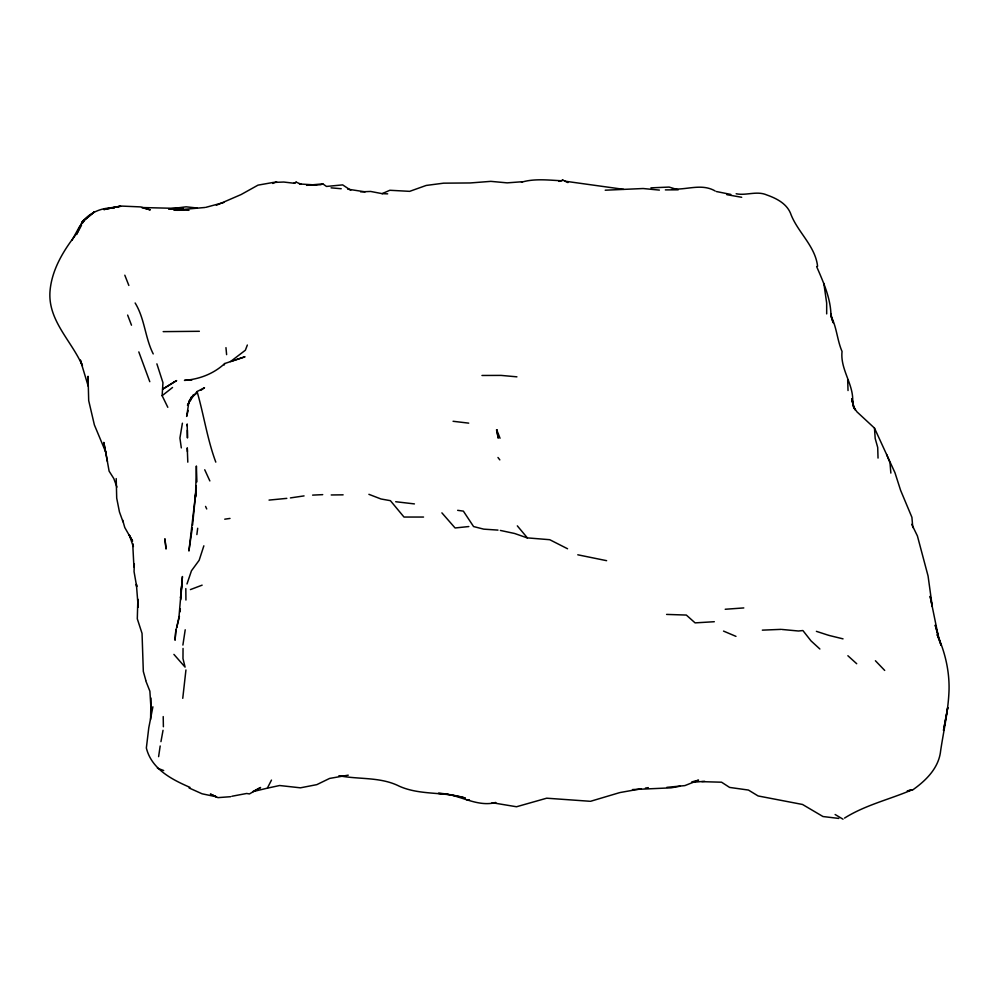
<?xml version="1.0" encoding="UTF-8"?>
<svg xmlns="http://www.w3.org/2000/svg" width="999" height="999" viewBox="0 0 999 999"><rect width="100%" height="100%" fill="white"/><g stroke="black" fill="none" stroke-linecap="round" stroke-linejoin="round"><path stroke-width="1.5" d="M196.291 485.814L195.504 497.265L196.366 465.984L196.903 481.855M183.042 648.451L182.979 658.591L185.077 667.107L173.913 654.395M180.17 611.763L180.307 608.766M180.719 599.8L182.43 576.523L178.946 617.207L176.598 627.971L179.433 616.483M167.807 407.305L162.138 395.691L162.949 382.667L156.88 363.848M150.587 719.43L150.949 698.014M185.939 669.967L182.755 698.326M192.557 525.199L196.041 489.51M181.056 592.32L180.557 597.902L181.631 586.238M852.572 402.759C854.32 384.94 840.022 369.73 842.045 351.461C837.1 340.035 836.8 327.21 830.968 316.096C830.918 298.601 823.426 282.33 816.633 266.546M196.353 487.649L188.911 551.023L192.32 527.759M182.892 645.079L185.215 629.782M145.842 680.456L143.319 671.44L142.045 633.416L137.3 618.818L137.85 599.225L138.187 607.28L136.401 584.303L136.688 586.65L134.053 571.615L134.316 563.936M196.865 534.577L197.69 528.259M158.604 756.643L160.19 745.966M188.948 401.66L186.651 416.433L188.162 410.464M182.405 423.201L179.92 438.049L181.319 447.914M160.951 741.658L163.037 730.294M152.897 706.805L148.776 727.809L146.353 747.989C151.511 769.055 171.766 779.495 189.96 787.362M190.809 400L191.571 397.003L196.266 393.631M165.959 548.851L164.885 538.761L166.121 548.701M203.858 545.816L199.151 560.289L191.458 570.779L186.988 583.965M224.176 364.997L224.725 363.536L245.005 356.78L230.519 361.563L245.367 350.224L247.34 345.03M231.918 796.253L246.653 793.481L249.425 793.93L260.589 787.499L252.66 791.683L267.345 788.161L271.478 780.094M81.518 225.262L76.711 234.141L82.03 222.178C89.71 212.525 101.985 207.28 114.198 208.004M82.892 222.727L84.266 220.192L94.455 211.8L82.03 222.178L84.266 220.192L79.358 226.86L72.003 240.21M193.456 394.593L187.487 405.332L191.571 397.003L188.948 401.561L197.078 391.546L204.495 387.724L200.974 390.247M76.836 233.441C63.561 250.274 51.486 270.005 49.95 291.983C48.152 320.854 71.791 341.159 82.418 365.809L80.332 360.027L88.274 386.338M162.138 395.691L172.54 387.487M224.725 363.536C213.699 373.776 199.338 379.283 184.453 380.369L191.883 379.932M496.715 429.832L498.151 437.899L496.715 429.832L500.037 438.249M567.919 182.58L562.837 180.107L561.813 180.782C548.538 180.132 534.29 178.359 521.478 182.23M301.236 184.328L296.253 182.168L294.393 183.279L283.741 182.043L273.239 182.442L258.004 185.14L241.121 194.543L216.383 205.245M844.555 818.069C865.471 804.944 889.485 799.487 911.875 789.897L909.015 790.459M272.752 183.466L276.586 181.718M293.694 183.329L296.253 182.168M360.614 191.858L370.629 191.446L382.118 193.644L389.835 190.272L409.677 191.346L426.173 185.452L443.631 183.167L470.267 182.954L490.821 181.356L507.18 182.867L522.564 181.706M350.736 190.247L342.657 184.89L326.486 186.438L322.839 183.878L320.579 184.74L306.793 185.29M190.409 589.597L202.135 585.152M558.891 181.418L562.837 180.107M590.646 801.26L619.842 792.569M205.869 207.342L223.826 202.497M691.845 781.905L698.576 780.157L684.889 785.601L666.808 787.362M267.345 788.161L279.583 785.514L300.424 787.824L316.82 784.64L329.595 778.433L348.264 775.162M306.593 185.327L322.839 183.878M620.342 792.482L641.246 788.76M680.019 786.213L671.091 787.836L632.504 789.572M907.267 790.883L912.749 789.897C926.061 780.469 938.873 767.906 940.633 750.773C943.655 730.444 948.426 710.314 949.05 689.697C949.437 670.654 944.992 651.86 937.149 634.565L941.058 645.267L935.214 625.124L938.323 636.4L930.131 596.253L932.267 606.518L928.071 576.023L917.407 535.939L911.775 524.35M645.429 788.086L648.289 787.624M290.422 497.914L304.058 495.904M224.738 519.193L230.007 518.431M205.12 207.467L173.951 210.252L178.471 210.29M491.858 802.984L495.841 802.559C475.487 807.542 458.229 793.368 438.374 793.343L448.464 794.417M468.818 526.548L455.082 527.971L441.895 512.862M269.043 500.099L286.813 498.364M725.212 609.265L743.793 607.929M692.257 782.342L704.682 781.305M605.219 190.21L643.131 188.524L659.39 190.097M230.669 796.69L217.944 797.639L210.389 794.068L216.433 796.802L202.098 793.805L189.123 787.986M714.31 621.715L695.092 622.877L686.325 615.059L666.595 614.41M312.612 495.117L322.714 494.642M762.337 630.144L781.318 629.358M163.174 331.631L199.363 331.293M331.218 494.967L343.119 494.83M650.923 187.862L669.093 187.075L678.171 189.822L665.359 189.897M481.968 375.474L501.061 375.399L516.92 376.835M423.539 517.045L403.996 517.045L390.409 500.674L381.006 498.988L368.893 494.33M414.423 503.908L395.704 501.723M672.389 188.948C686.725 190.147 701.523 183.117 715.122 190.959M188.986 210.29L176.835 209.99L179.758 210.314M701.872 781.655L721.565 782.205L729.607 787.424L748.438 790.059L758.116 795.953L802.522 804.47L822.989 816.533L838.81 818.431M112.85 208.267L108.304 208.129L122.24 206.106L140.484 206.905L150.275 209.89L141.733 207.53L183.279 208.541L168.656 209.028L186.101 206.818L196.978 207.992M382.118 193.644L387.674 193.856M527.397 537.887L549.75 539.71L567.557 548.763M466.521 799.724L469.418 799.887M299.5 183.991L316.546 185.002M497.977 530.107L483.716 529.145L473.576 526.56L463.374 511.126L457.654 510.327M589.647 801.248L546.678 798.201L516.508 806.755L493.031 802.859M331.094 187.849L341.221 188.724M623.613 189.335L564.735 181.156M782.13 629.47L798.451 631.006L802.896 630.544L811.026 640.896L819.879 649M453.071 421.278L468.706 423.139M496.416 430.045L497.065 430.132M338.911 775.724C359.165 779.682 380.382 776.635 399.438 786.275C420.267 795.516 443.718 791.408 465.222 797.989L449.662 794.567M347.727 189.161L365.11 191.845M741.695 197.278L726.822 194.668M606.618 560.676L577.784 554.795M716.345 191.521L730.831 194.43M500.362 530.432L514.635 533.491L527.122 537.862M829.207 635.476L843.031 638.861M736.163 193.756C746.191 195.879 756.88 190.534 766.87 194.992C777.06 198.601 787.612 204.058 791.196 215.072C798.451 232.917 815.309 246.366 817.582 266.258M816.395 631.343L828.833 635.389M157.405 768.156L163.686 770.541M723.526 631.093L735.963 636.363M835.127 814.51L843.006 819.192M847.876 655.731L856.705 663.723M875.411 660.751L884.702 670.429M912.786 527.534L911.912 517.32L900.611 490.334L894.979 472.739L874.475 428.096L856.905 411.8L853.533 406.855L852.022 398.738L853.533 406.855L855.019 409.827L852.11 401.111M517.32 525.861L527.235 537.712M497.977 457.492L499.825 459.877M132.318 540.746L124.763 527.509L122.627 520.029M132.605 541.083L129.296 535.039L133.217 546.353M153.222 353.921C145.03 337.749 144.818 318.781 135.14 302.984M204.733 469.767L209.852 480.931M205.557 506.406L206.718 508.953M116.933 487.112L113.799 478.546L109.103 471.128L105.669 451.923L94.381 424.925L88.699 400.624L88.037 376.273L88.062 383.391M215.796 462.112C207.305 439.348 203.871 414.947 197.078 391.546M886.625 454.445L889.997 462.824L890.858 473.076M145.842 680.968L149.887 691.221L151.186 711.825M124.813 275.2L128.834 285.439M127.635 315.085L131.493 325.199M123.039 521.84L119.455 511.975L116.708 498.139L116.209 478.583M149.788 381.693L138.811 351.91M830.968 316.096L833.116 322.714L830.768 313.586M133.416 546.503L132.717 543.693L133.928 566.945M105.669 451.923L103.771 442.395L107.43 461.501M823.838 283.391L826.673 303.034L826.685 313.898M225.961 347.652L226.611 354.645M874.475 428.096L875.186 438.449L877.709 447.452L878.034 458.079M187.312 426.098L187.188 423.976L187.45 437.974L187.4 430.244M187.412 451.585L187.263 447.852L187.8 462.162M847.689 379.907L848.026 390.534M163.212 716.583L163.386 726.76M185.826 588.611L185.939 600.037M175.936 629.27L175.062 639.972L175.936 629.27M947.726 707.704L943.518 730.344L947.726 707.704M174.176 382.005L162.6 389.223L176.648 380.582L174.176 382.005M119.98 206.206L103.821 209.578L120.717 206.119L119.98 206.206"/></g></svg>
